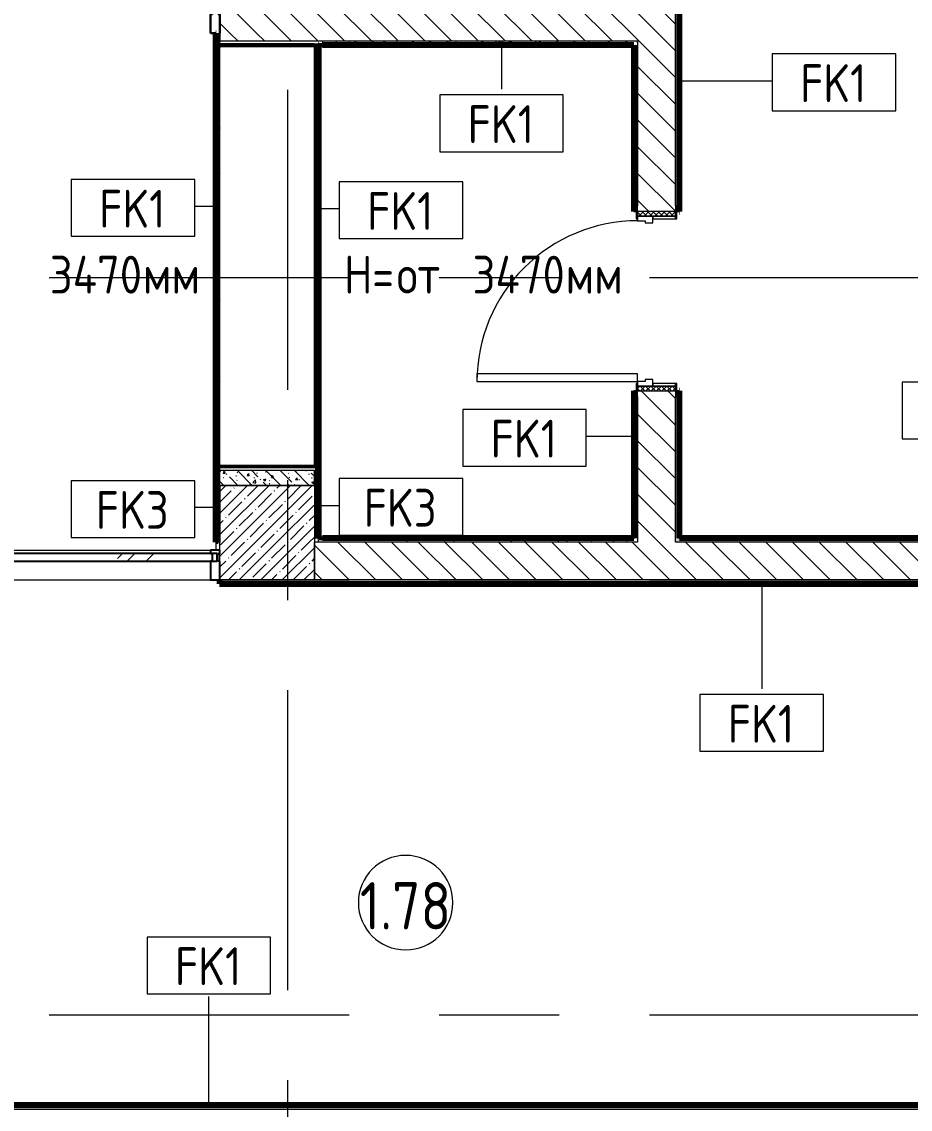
# Model space of a CAD drawing. Header units: millimetres. Extents: x 81711 to 274967, y -8553 to 29000.
# Drawn here: x 114552 to 119252, y 10600 to 16353 of the extents above; entities that cross this region are included whole.
import ezdxf

# ---------------------------------------------------------------- set-up
doc = ezdxf.new("R2010")
doc.units = ezdxf.units.MM
doc.linetypes.add('Осевая', pattern=[3175, 635, -476.25, 1587.5, -476.25])
for name, color, linetype, lineweight in [('A-AREA-IDEN', 7, 'Continuous', 9), ('A-DOOR', 7, 'Continuous', 9), ('A-DOOR-1', 7, 'Continuous', 13), ('A-DOOR-FRAM', 7, 'Continuous', 13), ('A-DOOR-FRAM-1', 7, 'Continuous', 9), ('A-GLAZ-CURT', 7, 'Continuous', 9), ('A-GLAZ-CURT-1', 7, 'Continuous', 25), ('A-GLAZ-CWMG', 7, 'Continuous', 9), ('A-GLAZ-CWMG-1', 7, 'Continuous', 25), ('A-WALL', 7, 'Continuous', 9), ('A-WALL-IDEN', 7, 'Continuous', 9), ('I-WALL', 7, 'Continuous', 9), ('S-COLS', 7, 'Continuous', 9), ('Оси-2', 7, 'Осевая', 9)]:
    doc.layers.add(name, color=color, linetype=linetype, lineweight=lineweight)
for name, color, linetype, lineweight, true_color in [('A-WALL-2', 7, 'Continuous', 9, 0xff80c0), ('A-WALL-3', 7, 'Continuous', 9, 0xe1dc04), ('G-ANNO-TEXT-1', 7, 'Continuous', 9, 0x3c3c3c), ('I-WALL-11', 7, 'Continuous', 80, 0xe1dc04), ('I-WALL-12', 7, 'Continuous', 50, 0xe1dc04), ('I-WALL-5', 7, 'Continuous', 9, 0xc0c0c0), ('I-WALL-7', 7, 'Continuous', 53, 0xff80c0), ('I-WALL-8', 7, 'Continuous', 80, 0xff80c0)]:
    doc.layers.add(name, color=color, linetype=linetype, lineweight=lineweight, true_color=true_color)
doc.styles.add('GOST Common', font='GOST_Common.ttf', dxfattribs={"width": 0.9, "height": 200})
doc.styles.add('GOST Common_1', font='GOST_Common.ttf', dxfattribs={"width": 0.9, "height": 250})
pattern_1 = [(135, (0, 0), (-70.71068, -70.71068), [])]
pattern_2 = [(45, (0, 0), (-57.024626, 57.024626), []), (45, (57.025, 0), (-57.024626, 57.024626), [100.806, -20.161, 3.353, -16.808])]
pattern_3 = [(0, (0, 0), (121.92, 30.48), [10.058, -81.382, 10.058, -81.382, -487.68]), (0, (0, 0), (121.92, 30.48), [-182.88, 10.058, -172.822, 10.058, -81.382, -213.36]), (0, (0, 0), (121.92, 30.48), [-457.2, 10.058, -50.902, 10.058, -142.342]), (120, (45.72, 15.24), (-87.356454, 90.345817), [10.058, -81.382, 10.058, -81.382, -487.68]), (120, (45.72, 15.24), (-87.356454, 90.345817), [-182.88, 10.058, -172.822, 10.058, -81.382, -213.36]), (120, (45.72, 15.24), (-87.356454, 90.345817), [-457.2, 10.058, -50.902, 10.058, -142.342]), (240, (60.96, 76.2), (-34.563546, -120.825817), [10.058, -81.382, 10.058, -81.382, -487.68]), (240, (60.96, 76.2), (-34.563546, -120.825817), [-182.88, 10.058, -172.822, 10.058, -81.382, -213.36]), (240, (60.96, 76.2), (-34.563546, -120.825817), [-457.2, 10.058, -50.902, 10.058, -142.342])]

# ---------------------------------------------------------------- blocks, each defined once
blk = doc.blocks.new('110_Дверь_СКБ_1Ст_Внутренняя1 - Д-14_п_ 950x2100h_охрана-33310230-План отделки стен 1 этажа в осях 23_1-33')
at = {"layer": 'A-DOOR'}
h = blk.add_hatch(dxfattribs=at)
h.set_pattern_fill('FP_6', color=256, style=0, pattern_type=2)
h.set_pattern_definition([(135, (1826.41, 164.685), (-14.14214, -14.14214), []), (225, (1826.41, 164.685), (14.14214, -14.14214), [])])
h.paths.add_polyline_path([(462.5, -100), (487.5, -100), (487.5, 100), (462.5, 100)])
at = {"layer": 'A-DOOR-FRAM-1'}
h = blk.add_hatch(dxfattribs=at)
h.set_pattern_fill('FP_7', color=256, style=0, pattern_type=2)
h.set_pattern_definition([(45, (-296.384, 164.685), (-14.1421, 14.1421), []), (135, (-296.384, 164.685), (-14.1421, -14.1421), [])])
h.paths.add_polyline_path([(-462.5, -100), (-437.5, -100), (-437.5, 100), (-462.5, 100)])
at = {"layer": 'A-DOOR'}
blk.add_arc((-412.5, 100), 850, 360, 90, dxfattribs=at)
at = {"layer": 'A-DOOR-1'}
for p, q in [((-412.5, 950), (-412.5, 100)), ((-372.5, 950), (-412.5, 950)), ((-372.5, 100), (-372.5, 950)), ((-412.5, 100), (-372.5, 100))]:
    blk.add_line(p, q, dxfattribs=at)
at = {"layer": 'A-DOOR-FRAM'}
for p, q in [((-422.5, 108), (-492.5, 108)), ((-492.5, 108), (-492.5, 100)), ((-492.5, 100), (-422.5, 100)), ((-437.5, 100), (-462.5, 100)), ((-462.5, 100), (-462.5, -100)), ((-412.5, 100), (-437.5, 100)), ((-437.5, 100), (-437.5, 20)), ((-437.5, -100), (-437.5, 100)), ((-422.5, 100), (-437.5, 100)), ((-437.5, 100), (-437.5, 99)), ((-437.5, 99), (-422.5, 99)), ((-422.5, 100), (-422.5, 108)), ((-422.5, 99), (-422.5, 100)), ((-412.5, 60), (-412.5, 100)), ((-402.5, 60), (-412.5, 60)), ((-402.5, 20), (-402.5, 60)), ((437.5, 60), (427.5, 60)), ((427.5, 60), (427.5, 20)), ((437.5, 100), (437.5, 60)), ((462.5, 100), (437.5, 100)), ((517.5, 108), (447.5, 108)), ((447.5, 108), (447.5, 100)), ((462.5, 100), (447.5, 100)), ((447.5, 100), (447.5, 99)), ((447.5, 100), (517.5, 100)), ((447.5, 99), (462.5, 99)), ((462.5, 20), (462.5, 100)), ((487.5, 100), (462.5, 100)), ((462.5, 100), (462.5, -100)), ((462.5, 99), (462.5, 100)), ((487.5, -100), (487.5, 100)), ((517.5, 100), (517.5, 108)), ((-437.5, 20), (-402.5, 20)), ((-422.5, 20), (-437.5, 20)), ((-437.5, 20), (-437.5, -100)), ((-422.5, -100), (-422.5, 20)), ((427.5, 20), (462.5, 20)), ((462.5, 20), (447.5, 20)), ((447.5, 20), (447.5, -100)), ((462.5, -100), (462.5, 20)), ((-422.5, -100), (-492.5, -100)), ((-492.5, -100), (-492.5, -108)), ((-492.5, -108), (-422.5, -108)), ((-462.5, -100), (-437.5, -100)), ((-437.5, -100), (-422.5, -100)), ((-422.5, -108), (-422.5, -100)), ((447.5, -100), (462.5, -100)), ((517.5, -100), (447.5, -100)), ((447.5, -100), (447.5, -108)), ((447.5, -108), (517.5, -108)), ((462.5, -100), (487.5, -100)), ((517.5, -108), (517.5, -100))]:
    blk.add_line(p, q, dxfattribs=at)
blk = doc.blocks.new('Прямоугольный импост - Импост структурный с накладкой - 160мм Темный-31915521-План отделки стен 1 этажа в осях 23_1-33')
at = {"layer": 'A-GLAZ-CWMG-1'}
for p, q in [((25, 17), (-25, 17)), ((-25, 17), (-25, 0)), ((-25, 0), (-15, 0)), ((-15, 0), (-15, -40)), ((15, 0), (25, 0)), ((15, 0), (15, -40)), ((25, 0), (25, 17)), ((-15, -40), (-25, -40)), ((-25, -40), (-25, -140)), ((25, -40), (15, -40)), ((25, -140), (25, -40)), ((-5, -140), (25, -140))]:
    blk.add_line(p, q, dxfattribs=at)
blk = doc.blocks.new('Системная панель - Стекло - 40мм-32354598-План отделки стен 1 этажа в осях 23_1-33')
at = {"layer": 'A-GLAZ-CURT'}
h = blk.add_hatch(dxfattribs=at)
h.set_pattern_fill('FP_49', color=256, style=0, pattern_type=2)
h.set_pattern_definition([(225, (114810.45, 13440), (282.8427, -282.8427), [200, -600]), (225, (115010.45, 13540), (282.8427, -282.8427), [600, -200]), (225, (114610.45, 13640), (282.8427, -282.8427), [200, -600])])
h.paths.add_polyline_path([(-875, 40), (-875, 0), (875, 0), (875, 40), (-423, 40)])
at = {"layer": 'A-GLAZ-CURT-1'}
for p, q in [((875, 40), (-875, 40)), ((-875, 40), (-875, 0)), ((-875, 0), (875, 0)), ((875, 0), (875, 40))]:
    blk.add_line(p, q, dxfattribs=at)
blk = doc.blocks.new('Прямоугольный импост - Импост структурный с накладкой - 160мм Темный-32355000-План отделки стен 1 этажа в осях 23_1-33')
at = {"layer": 'A-GLAZ-CWMG'}
for p, q in [((113845.4, 13557), (115550, 13557)), ((113845.4, 13400), (115550, 13400))]:
    blk.add_line(p, q, dxfattribs=at)
blk = doc.blocks.new('Прямоугольный импост - Импост структурный с накладкой - 160мм Темный-31239248-План отделки стен 1 этажа в осях 23_1-33')
at = {"layer": 'A-GLAZ-CWMG-1'}
for p, q in [((0, 17), (-50, 17)), ((-50, 17), (-50, 0)), ((-40, 0), (-50, 0)), ((-40, 0), (-40, -40)), ((-10, -40), (-10, 0)), ((-10, 0), (0, 0)), ((0, 0), (0, 17)), ((-40, -40), (-50, -40)), ((-50, -40), (-50, -140)), ((0, -40), (-10, -40)), ((0, -140), (0, -40)), ((-50, -140), (-20, -140))]:
    blk.add_line(p, q, dxfattribs=at)
blk = doc.blocks.new('Прямоугольный импост - Импост структурный с накладкой - 160мм Темный-V18-План отделки стен 1 этажа в осях 23_1-33')
at = {"layer": 'A-GLAZ-CWMG-1'}
for p, q in [((0, 17), (-50, 17)), ((-50, 17), (-50, 0)), ((-50, 0), (-40, 0)), ((-40, 0), (-40, -40)), ((-10, -40), (-10, 0)), ((-10, 0), (0, 0)), ((0, 0), (0, 17)), ((-40, -40), (-50, -40)), ((-50, -40), (-50, -140)), ((0, -40), (-10, -40)), ((0, -140), (0, -40)), ((-50, -140), (0, -140))]:
    blk.add_line(p, q, dxfattribs=at)
blk = doc.blocks.new('М_стена_0001 - Типоразмер_без рамки-25382661-План отделки стен 1 этажа в осях 23_1-33')
at = {"layer": 'A-WALL-IDEN'}
for p, q in [((3.258, 1.523), (-3.273, 1.523)), ((-3.273, 1.523), (-3.273, -1.477)), ((3.258, -1.477), (3.258, 1.523)), ((-3.273, -1.477), (3.258, -1.477))]:
    blk.add_line(p, q, dxfattribs=at)
blk = doc.blocks.new('Марка_Помещения - Номер-25198446-План отделки стен 1 этажа в осях 23_1-33')
at = {"layer": 'A-AREA-IDEN'}
for start, end in [(360, 180), (180, 360)]:
    blk.add_arc((0, 0), 2.5, start, end, dxfattribs=at)

msp = doc.modelspace()

# ---------------------------------------------------------------- hatches: boundary and pattern name
at = {"layer": 'I-WALL'}
h = msp.add_hatch(dxfattribs=at)
h.set_pattern_fill('FP_64', color=256, style=0, pattern_type=2)
h.set_pattern_definition(pattern_3)
h.paths.add_polyline_path([(118010, 13620), (118030, 13620), (118030, 14400), (118018, 14400), (118018, 14370), (118010, 14370)])
h.paths.add_polyline_path([(118018, 15350), (118030, 15350), (118030, 17675), (118010, 17675), (118010, 15380), (118018, 15380)])
h.paths.add_polyline_path([(118030, 18655), (118030, 18880), (118010, 18880), (118010, 18655)])
h = msp.add_hatch(dxfattribs=at)
h.set_pattern_fill('FP_4', color=256, style=0, pattern_type=2)
h.set_pattern_definition(pattern_1)
h.paths.add_polyline_path([(116143.8, 16250), (118010, 16250), (118010, 16450), (115600.4, 16450), (115600.4, 16293), (116143.8, 16293)])
h = msp.add_hatch(dxfattribs=at)
h.set_pattern_fill('FP_64', color=256, style=0, pattern_type=2)
h.set_pattern_definition(pattern_3)
h.paths.add_polyline_path([(115580.4, 13900), (115600.4, 13900), (115600.4, 16293), (115580.4, 16293), (115580.4, 14834.9)])
h = msp.add_hatch(dxfattribs=at)
h.set_pattern_fill('FP_4', color=256, style=0, pattern_type=2)
h.set_pattern_definition(pattern_1)
h.paths.add_polyline_path([(116143.8, 16250), (116143.8, 16293), (115600.4, 16293), (115600.4, 16250)])
h = msp.add_hatch(dxfattribs=at)
h.set_pattern_fill('FP_64', color=256, style=0, pattern_type=2)
h.set_pattern_definition(pattern_3)
h.paths.add_polyline_path([(116100.4, 14000.5), (116120.4, 14000.5), (116120.4, 16229), (116100.4, 16229), (116100.4, 14834.9)])
h = msp.add_hatch(dxfattribs=at)
h.set_pattern_fill('FP_64', color=256, style=0, pattern_type=2)
h.set_pattern_definition(pattern_3)
h.paths.add_polyline_path([(116143.8, 16230), (117810, 16230), (117810, 16250), (116143.8, 16250)])
h = msp.add_hatch(dxfattribs=at)
h.set_pattern_fill('FP_64', color=256, style=0, pattern_type=2)
h.set_pattern_definition(pattern_3)
h.paths.add_polyline_path([(117810, 13620), (117809.2, 14370), (117802, 14370), (117802, 14400), (117790, 14400), (117790, 13620)])
h.paths.add_polyline_path([(117802, 15350), (117802, 15380), (117810, 15380), (117810, 16230), (117790, 16230), (117790, 15350)])
h = msp.add_hatch(dxfattribs=at)
h.set_pattern_fill('FP_4', color=256, style=0, pattern_type=2)
h.set_pattern_definition(pattern_1)
h.paths.add_polyline_path([(118010, 13600), (118010, 14400), (117810, 14400), (117810, 13600)])
h.paths.add_polyline_path([(117810, 15350), (118010, 15350), (118010, 16250), (117810, 16250), (117810, 15380)])
h = msp.add_hatch(dxfattribs=at)
h.set_pattern_fill('FP_66', color=256, style=0, pattern_type=2)
h.set_pattern_definition([(135, (0, 0), (-75.43415, -75.43415), [106.68, -17.78, 3.556, -17.78]), (135, (0, 75.39), (-75.43415, -75.43415), []), (50, (0, 0), (127.52922, -11.15758), [13.335, -146.685]), (355, (0, 0), (-24.66966, 133.74002), [10.668, -117.348]), (100.451, (10.63, -0.93), (102.85973, 122.58178), [11.333, -124.663]), (46.184, (0, 35.56), (189.75516, -29.43036), [20.002, -220.027]), (96.636, (15.81, 33.1), (166.1822, 173.1996), [17, -186.995]), (351.184, (0, 35.56), (166.18393, 173.19757), [16.002, -176.022]), (21, (17.78, 26.67), (106.130265, -71.58603), [13.335, -146.685]), (326, (17.78, 26.67), (43.26188, 128.93175), [10.668, -117.348]), (71.451, (26.62, 20.7), (149.39198, 57.34505), [11.333, -124.663]), (37.5, (0, 0), (2.162228, 59.188357), [3.353, -112.573, 3.353, -115.773, -117.792]), (37.5, (0, 0), (2.162228, 59.188357), [-235.052, 3.353, -114.44]), (7.5, (0, 0), (46.773857, 70.126152), [3.353, -64.567, 3.353, -109.906, -44.894]), (7.5, (0, 0), (46.773857, 70.126152), [-181.178, 3.353, -41.542]), (327.5, (-39.65, 0), (94.913671, -4.010093), [3.353, -41.097, 3.353, -135.331, -184.023]), (327.5, (-39.65, 0), (94.913671, -4.010093), [-183.134, 3.353, -180.67]), (317.5, (-57.43, 0), (103.69057, 17.79882), [3.353, -54.432, 3.353, -88.748, -130.683]), (317.5, (-57.43, 0), (103.69057, 17.79882), [-149.885, 3.353, -127.33])])
h.paths.add_polyline_path([(116100, 13900), (116100, 13980), (115600.4, 13980), (115600.4, 13900)])
h = msp.add_hatch(dxfattribs=at)
h.set_pattern_fill('FP_64', color=256, style=0, pattern_type=2)
h.set_pattern_definition(pattern_3)
h.paths.add_polyline_path([(115580, 13557), (115600, 13557), (115600, 13600), (115580, 13600)])
h = msp.add_hatch(dxfattribs=at)
h.set_pattern_fill('FP_4', color=256, style=0, pattern_type=2)
h.set_pattern_definition(pattern_1)
h.paths.add_polyline_path([(120930, 13400), (120930, 13600), (116100, 13600), (116100, 13400), (120460, 13400)])
h = msp.add_hatch(dxfattribs=at)
h.set_pattern_fill('FP_64', color=256, style=0, pattern_type=2)
h.set_pattern_definition(pattern_3)
h.paths.add_polyline_path([(116120, 13600), (116143.8, 13600), (116143.8, 13620), (116120, 13620)])
h = msp.add_hatch(dxfattribs=at)
h.set_pattern_fill('FP_64', color=256, style=0, pattern_type=2)
h.set_pattern_definition(pattern_3)
h.paths.add_polyline_path([(117810, 13600), (117810, 13620), (116143.8, 13620), (116143.8, 13600), (116464.1, 13600)])
h = msp.add_hatch(dxfattribs=at)
h.set_pattern_fill('FP_64', color=256, style=0, pattern_type=2)
h.set_pattern_definition(pattern_3)
h.paths.add_polyline_path([(120930, 13600), (120930, 13620), (118010, 13620), (118010, 13600), (120455.8, 13600)])
h = msp.add_hatch(dxfattribs=at)
h.set_pattern_fill('FP_64', color=256, style=0, pattern_type=2)
h.set_pattern_definition(pattern_3)
h.paths.add_polyline_path([(120360, 13380), (120380, 13380), (120380, 13400), (115599, 13400), (115600, 13380), (120359, 13380)])
h = msp.add_hatch(dxfattribs=at)
h.set_pattern_fill('FP_64', color=256, style=0, pattern_type=2)
h.set_pattern_definition(pattern_3)
h.paths.add_polyline_path([(116464.1, 10600), (121190, 10600), (121190, 10620), (111180, 10620), (111180, 10608), (111210, 10608), (111210, 10600), (113802.9, 10600)])
h.paths.add_polyline_path([(107650, 10600), (107650, 10608), (107680, 10608), (107680, 10620), (105095, 10620), (105095, 10608), (105125, 10608), (105125, 10600), (105819.4, 10600)])
h.paths.add_polyline_path([(110200, 10600), (110200, 10608), (110230, 10608), (110230, 10620), (109130, 10620), (109130, 10608), (109160, 10608), (109160, 10600), (109811.2, 10600)])
h.paths.add_polyline_path([(103615, 10600), (103615, 10608), (103645, 10608), (103645, 10620), (100809, 10620), (100809, 10600), (103158.3, 10600)])
at = {"layer": 'S-COLS'}
h = msp.add_hatch(dxfattribs=at)
h.set_pattern_fill('FP_2', color=256, style=0, pattern_type=2)
h.set_pattern_definition(pattern_2)
h.paths.add_polyline_path([(116100, 13600), (116100, 13900), (115600, 13900), (115600, 13600)])
h = msp.add_hatch(dxfattribs=at)
h.set_pattern_fill('FP_2', color=256, style=0, pattern_type=2)
h.set_pattern_definition(pattern_2)
h.paths.add_polyline_path([(116100, 13400), (116100, 13600), (115600, 13600), (115600, 13400)])

# ---------------------------------------------------------------- linework, layer by layer
at = {"layer": 'A-WALL'}
for p, q in [((117790, 16230), (117789, 16230)), ((117790, 16230), (117790, 15350)), ((118030, 13620), (118030, 14400)), ((115600.4, 13900), (115600.4, 13980)), ((117790, 13620), (116143.8, 13620)), ((117790, 13621), (117790, 13620)), ((120910, 13620), (118030, 13620)), ((115600, 13380), (120360, 13380)), ((121190, 10620), (111180, 10620))]:
    msp.add_line(p, q, dxfattribs=at)
at = {"layer": 'A-WALL-2'}
for p, q in [((117789, 16230), (116143.8, 16230)), ((117790, 13621), (117790, 14400)), ((116121, 14000.5), (116120.5, 14000.5))]:
    msp.add_line(p, q, dxfattribs=at)
at = {"layer": 'A-WALL-3'}
for p, q in [((116120, 14000.5), (116120.5, 14000.5)), ((116120, 13620), (116121, 13620))]:
    msp.add_line(p, q, dxfattribs=at)
at = {"layer": 'A-WALL-IDEN'}
for p, q in [((117090.3, 16229.5), (117090.3, 15995.7)), ((118030.5, 16040.6), (118521.9, 16040.6)), ((115579.9, 15376.3), (115467.4, 15376.3)), ((116121, 15364.2), (116231.9, 15364.2)), ((117789.5, 14159.7), (117538.2, 14159.7)), ((115579.9, 13782.9), (115467.4, 13782.9)), ((116120.5, 13794.2), (116231.4, 13794.2)), ((118466.3, 13379.5), (118466.3, 12823.7)), ((115541.9, 10620.5), (115541.9, 11197.2))]:
    msp.add_line(p, q, dxfattribs=at)
at = {"layer": 'I-WALL-11'}
for p, q in [((115580.4, 14001), (115579.4, 14001)), ((115579.4, 13600), (115579.4, 14000.5)), ((115580.4, 14000.5), (115580.4, 13600)), ((116120, 13620), (116120, 14000.5)), ((116121, 14000.5), (116121, 13620)), ((115580.4, 13600), (115579.4, 13600))]:
    msp.add_line(p, q, dxfattribs=at)
at = {"layer": 'I-WALL-12'}
for p, q in [((115600.3, 14001), (116100.4, 14001)), ((116120, 14000), (115600.3, 14000)), ((116121, 14000.5), (116121, 14001))]:
    msp.add_line(p, q, dxfattribs=at)
at = {"layer": 'I-WALL-5'}
for p, q in [((118010, 15380), (118010, 17675)), ((115600.4, 16520), (115600.4, 16250)), ((115600.4, 13980), (115600.4, 16293)), ((117810, 16250), (115600.4, 16250)), ((116100.4, 14000.5), (116100.4, 16229)), ((116100.4, 16229), (116120.4, 16229)), ((116120.4, 16229), (116120.4, 14000.5)), ((116143.8, 16250), (116143.8, 16230)), ((117810, 16250), (117810, 15380)), ((117790, 15350), (117802, 15350)), ((118018, 15350), (118030, 15350)), ((117802, 14400), (117790, 14400)), ((118030, 14400), (118018, 14400)), ((117810, 14370), (117810, 13600)), ((118010, 13600), (118010, 14370)), ((115580, 13557), (115580, 14000)), ((115600.4, 13980), (116100, 13980)), ((116100, 13900), (116100, 13980)), ((116100.4, 14000.5), (116120, 14000.5)), ((116100, 13900), (115580.4, 13900)), ((115600, 13600), (115580.4, 13600)), ((115600, 13557), (115600, 13600)), ((116100, 13600), (116100, 13400)), ((117810, 13600), (116100, 13600)), ((116120, 13620), (116120, 13600)), ((116121, 13620), (116143.8, 13620)), ((120930, 13600), (118010, 13600)), ((115600, 13557), (115580, 13557)), ((120380, 13400), (115600, 13400)), ((120380, 13400), (116100, 13400)), ((111210, 10600), (121210, 10600))]:
    msp.add_line(p, q, dxfattribs=at)
at = {"layer": 'I-WALL-7'}
for p, q in [((115600.4, 16230), (116143.8, 16230)), ((116100.4, 16229), (115600.4, 16229)), ((116143.8, 16229), (116120.4, 16229)), ((116143.8, 16230), (116143.8, 16229)), ((116121, 13621), (116143.8, 13621)), ((116143.8, 13620), (116143.8, 13621))]:
    msp.add_line(p, q, dxfattribs=at)
at = {"layer": 'I-WALL-8'}
for p, q in [((118031, 15350), (118031, 18879)), ((118030, 18655), (118030, 15350)), ((115579.4, 14000.5), (115579.4, 16293)), ((115579.4, 16293), (115580.4, 16293)), ((115580.4, 16293), (115580.4, 14000.5)), ((116120.5, 14000.5), (116120.5, 16229)), ((116121.5, 16229), (116120.5, 16229)), ((116121.5, 16229), (116121.5, 14000.5)), ((117789, 16229), (116143.8, 16229)), ((117789, 16229), (117789, 15350)), ((117789, 15350), (117790, 15350)), ((118030, 15350), (118031, 15350)), ((117790, 14400), (117789, 14400)), ((117789, 14400), (117789, 13621)), ((118031, 14400), (118030, 14400)), ((118031, 13621), (118031, 14400)), ((115579.4, 14000.5), (115580.4, 14000.5)), ((116121.5, 14000.5), (116121, 14000.5)), ((117789, 13621), (116143.8, 13621)), ((120909, 13621), (118031, 13621)), ((115600, 13400), (115599, 13400)), ((115599, 13400), (115599, 13379)), ((115599, 13379), (120360, 13379)), ((121189, 10621), (111180, 10621))]:
    msp.add_line(p, q, dxfattribs=at)
at = {"layer": 'S-COLS'}
for p, q in [((115600, 13900), (115600, 13600)), ((115600, 13900), (116100, 13900)), ((116100, 13900), (116100, 13600)), ((115600, 13400), (115600, 13600)), ((116100, 13400), (116100, 13600)), ((116100, 13400), (115600, 13400))]:
    msp.add_line(p, q, dxfattribs=at)
at = {"layer": 'Оси-2'}
for p, q in [((115960, 593.7), (115960, 19415.1)), ((85010.7, 15000), (122160, 15000)), ((85010.7, 13400), (119719, 13400)), ((85010.7, 11100), (120319, 11100))]:
    msp.add_line(p, q, dxfattribs=at)

# ---------------------------------------------------------------- block references
at = {"layer": 'A-AREA-IDEN', "xscale": 99.99999999999993, "yscale": 99.99999999999993, "zscale": 99.99999999999993}
msp.add_blockref('Марка_Помещения - Номер-25198446-План отделки стен 1 этажа в осях 23_1-33', (116582.6, 11693), dxfattribs=at)
at = {"layer": 'A-DOOR', "rotation": 90}
msp.add_blockref('110_Дверь_СКБ_1Ст_Внутренняя1 - Д-14_п_ 950x2100h_охрана-33310230-План отделки стен 1 этажа в осях 23_1-33', (117910, 14862.5), dxfattribs=at)
at = {"layer": 'A-GLAZ-CURT', "rotation": 180}
msp.add_blockref('Системная панель - Стекло - 40мм-32354598-План отделки стен 1 этажа в осях 23_1-33', (114710.4, 13540), dxfattribs=at)
at = {"layer": 'A-GLAZ-CWMG'}
for name, p in [('Прямоугольный импост - Импост структурный с накладкой - 160мм Темный-31239248-План отделки стен 1 этажа в осях 23_1-33', (115600.4, 16433)), ('Прямоугольный импост - Импост структурный с накладкой - 160мм Темный-32355000-План отделки стен 1 этажа в осях 23_1-33', (0, 0)), ('Прямоугольный импост - Импост структурный с накладкой - 160мм Темный-V18-План отделки стен 1 этажа в осях 23_1-33', (115600, 13540))]:
    msp.add_blockref(name, p, dxfattribs=at)
at = {"layer": 'A-GLAZ-CWMG-1', "extrusion": (0, 0, -1)}
msp.add_blockref('Прямоугольный импост - Импост структурный с накладкой - 160мм Темный-31915521-План отделки стен 1 этажа в осях 23_1-33', (-115575.4, 16433), dxfattribs=at)
at = {"layer": 'A-WALL-IDEN', "xscale": 99.99999999999993, "yscale": 99.99999999999993, "zscale": 99.99999999999993}
for p in [(118849.3, 16030.1), (117091.1, 15813.3), (115141.7, 15365.9), (116559.3, 15353.7), (119537.3, 14293.6), (117212.4, 14149.3), (115141.7, 13772.4), (116558.8, 13783.8), (118467.1, 12641.2), (115542.7, 11358.8)]:
    msp.add_blockref('М_стена_0001 - Типоразмер_без рамки-25382661-План отделки стен 1 этажа в осях 23_1-33', p, dxfattribs=at)

# ---------------------------------------------------------------- texts
at = {"layer": 'A-AREA-IDEN', "insert": (116340.7, 11801.5), "char_height": 250, "width": 606.076, "attachment_point": 1, "style": 'GOST Common_1'}
msp.add_mtext('1.78', dxfattribs=at)
at = {"layer": 'A-WALL-IDEN', "char_height": 200, "attachment_point": 1, "style": 'GOST Common'}
for s, insert, width in [('FK1', (118669, 16128.1), 447.342), ('FK1', (116910.8, 15911.3), 447.342), ('FK1', (114961.4, 15463.9), 447.342), ('FK1', (116379, 15451.8), 447.342), ('FK1', (117032.2, 14247.3), 447.342), ('FK3', (114943.9, 13870.5), 490.633), ('FK3', (116361, 13881.8), 490.633), ('FK1', (118286.9, 12739.2), 447.342), ('FK1', (115362.4, 11456.8), 447.342)]:
    msp.add_mtext(s, dxfattribs=dict(at, insert=insert, width=width))
at = {"layer": 'G-ANNO-TEXT-1', "char_height": 200, "attachment_point": 1, "style": 'GOST Common'}
for s, insert, width in [(' 3470', (114591.4, 15115.1), 728.734), ('\\fGOST Common|b0|i0|c204|p34|;\\W.9;Н', (116256.2, 15115.1), 180.38), (' 3470', (116827.7, 15115.1), 728.734), ('мм', (115192.7, 15115.1), 360.759), ('\\fGOST Common|b0|i0|c204|p34|;\\W.9;=', (116405.1, 15115.1), 158.734), ('от', (116536, 15115.1), 353.544), ('мм', (117429, 15115.1), 360.759)]:
    msp.add_mtext(s, dxfattribs=dict(at, insert=insert, width=width))

doc.saveas('drawing.dxf')
